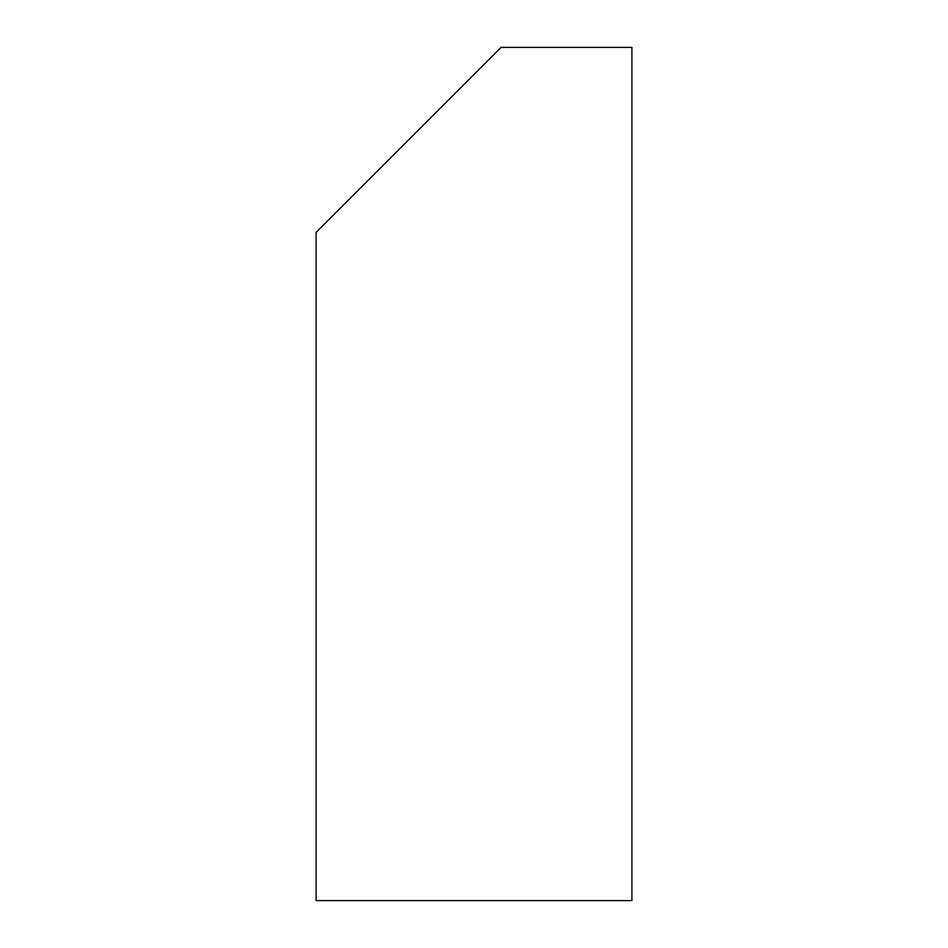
<?xml version="1.0" encoding="UTF-8"?>
<svg xmlns="http://www.w3.org/2000/svg" width="948" height="948" viewBox="0 0 948 948"><rect width="100%" height="100%" fill="white"/><g stroke="black" fill="none" stroke-linecap="round" stroke-linejoin="round"><path stroke-width="1.42" d="M501.077 47.4L316.087 232.39L316.087 900.6L631.913 900.6L631.913 47.4L501.077 47.4"/></g></svg>
